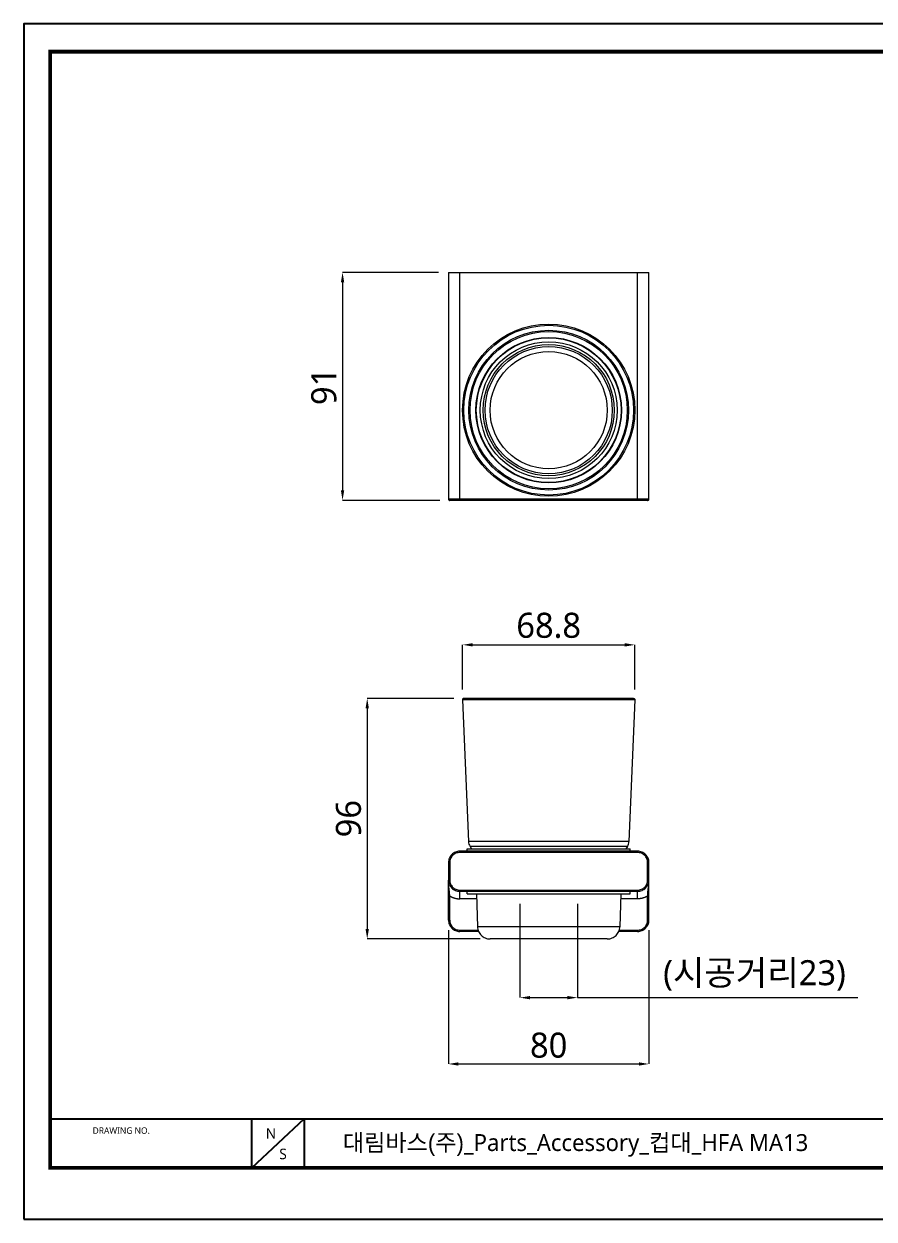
# Model space of a CAD drawing. Extents: x 16296680691 to 16296681342, y -37409617951 to -37409617474.
# Drawn here: x 16296680690.9 to 16296681030.3, y -37409617950.6 to -37409617473.6 of the extents above; entities that cross this region are included whole.
import ezdxf

# ---------------------------------------------------------------- set-up
doc = ezdxf.new("R2010")
doc.units = 0
doc.header["$LTSCALE"] = 10
doc.header["$MEASUREMENT"] = 0
doc.header["$PDMODE"] = 3
doc.header["$PDSIZE"] = -10
doc.layers.get('0').update_dxf_attribs({"linetype": 'CONTINUOUS'})
doc.layers.get('DEFPOINTS').update_dxf_attribs({"linetype": 'CONTINUOUS'})
doc.layers.add('02___PRT_ALL_AXES', color=7, linetype='CONTINUOUS')
doc.styles.add('Daelim Dimension', font='NanumGothic.ttf')
doc.dimstyles.new('DEFAULT', dxfattribs={"dimscale": 2, "dimtxt": 2, "dimasz": 2, "dimexe": 0, "dimexo": 2, "dimgap": 1, "dimtad": 1, "dimdec": 1, "dimzin": 9, "dimdsep": 46, "dimtxsty": 'Daelim Dimension', "dimcen": 0.5, "dimclrd": 252, "dimclre": 252, "dimclrt": 3, "dimadec": 1, "dimazin": 0, "dimtfac": 1, "dimtdec": 1, "dimtix": 1, "dimtmove": 0, "dimatfit": 3, "dimfxl": 0, "dimtolj": 1, "dimtzin": 1, "dimlwd": 9, "dimlwe": 9, "dimarcsym": 0})

# ---------------------------------------------------------------- blocks, each defined once
blk = doc.blocks.new('*D0')
at = {"color": 5, "lineweight": 9}
for p, q in [((16296680856.36845, -37409617572.754227), (16296680818.091129, -37409617572.754227)), ((16296680818.091129, -37409617576.754227), (16296680818.091129, -37409617659.754227)), ((16296680856.86845, -37409617663.754227), (16296680818.091129, -37409617663.754227))]:
    blk.add_line(p, q, dxfattribs=at)
at = {"color": 5}
for points in [[(16296680817.424471, -37409617576.754227), (16296680818.757799, -37409617576.754227), (16296680818.091129, -37409617572.754227)], [(16296680817.424471, -37409617659.754227), (16296680818.757799, -37409617659.754227), (16296680818.091129, -37409617663.754227)]]:
    blk.add_solid(points, dxfattribs=at)
at = {"layer": 'DEFPOINTS', "color": 0}
for p in [(16296680860.36845, -37409617572.754227), (16296680818.091129, -37409617663.754227), (16296680860.86845, -37409617663.754227)]:
    blk.add_point(p, dxfattribs=at)
at = {"color": 7, "insert": (16296680810.647631, -37409617618.254219), "char_height": 10, "attachment_point": 5, "rotation": 90, "style": 'Daelim Dimension'}
blk.add_mtext('\\A1;91', dxfattribs=at)
blk = doc.blocks.new('*D1')
at = {"color": 5, "lineweight": 9}
for p, q in [((16296680862.48949, -37409617742.76735), (16296680827.93727, -37409617742.76735)), ((16296680827.93727, -37409617746.76735), (16296680827.93727, -37409617834.76735)), ((16296680872.97867, -37409617838.76735), (16296680827.93727, -37409617838.76735))]:
    blk.add_line(p, q, dxfattribs=at)
at = {"color": 5}
for points in [[(16296680827.2706, -37409617746.76735), (16296680828.60393, -37409617746.76735), (16296680827.93727, -37409617742.76735)], [(16296680827.2706, -37409617834.76735), (16296680828.60393, -37409617834.76735), (16296680827.93727, -37409617838.76735)]]:
    blk.add_solid(points, dxfattribs=at)
at = {"layer": 'DEFPOINTS', "color": 0}
for p in [(16296680866.48949, -37409617742.76735), (16296680827.93727, -37409617838.76735), (16296680876.97867, -37409617838.76735)]:
    blk.add_point(p, dxfattribs=at)
at = {"color": 7, "insert": (16296680820.49376, -37409617790.76734), "char_height": 10, "attachment_point": 5, "rotation": 90, "style": 'Daelim Dimension'}
blk.add_mtext('\\A1;96', dxfattribs=at)
blk = doc.blocks.new('*D2')
at = {"color": 5, "lineweight": 9}
for p, q in [((16296680865.98991, -37409617739.28794), (16296680865.98991, -37409617721.40218)), ((16296680869.98991, -37409617721.40218), (16296680930.74698, -37409617721.40218)), ((16296680934.74698, -37409617739.28794), (16296680934.74698, -37409617721.40218))]:
    blk.add_line(p, q, dxfattribs=at)
at = {"color": 5}
for points in [[(16296680869.98991, -37409617720.73551), (16296680869.98991, -37409617722.06884), (16296680865.98991, -37409617721.40218)], [(16296680930.74698, -37409617720.73551), (16296680930.74698, -37409617722.06884), (16296680934.74698, -37409617721.40218)]]:
    blk.add_solid(points, dxfattribs=at)
at = {"layer": 'DEFPOINTS', "color": 0}
for p in [(16296680934.74698, -37409617721.40218), (16296680865.98991, -37409617743.28794), (16296680934.74698, -37409617743.28794)]:
    blk.add_point(p, dxfattribs=at)
at = {"color": 7, "insert": (16296680900.36845, -37409617713.70117), "char_height": 10, "attachment_point": 5, "style": 'Daelim Dimension'}
blk.add_mtext('\\A1;68.8', dxfattribs=at)
blk = doc.blocks.new('*D3')
at = {"color": 5, "lineweight": 9}
for p, q in [((16296680860.36844, -37409617835.26734), (16296680860.36844, -37409617888.6757)), ((16296680940.36845, -37409617835.26734), (16296680940.36845, -37409617888.6757)), ((16296680864.36844, -37409617888.6757), (16296680936.36845, -37409617888.6757))]:
    blk.add_line(p, q, dxfattribs=at)
at = {"color": 5}
for points in [[(16296680864.36844, -37409617888.00904), (16296680864.36844, -37409617889.34237), (16296680860.36844, -37409617888.6757)], [(16296680936.36845, -37409617888.00904), (16296680936.36845, -37409617889.34237), (16296680940.36845, -37409617888.6757)]]:
    blk.add_solid(points, dxfattribs=at)
at = {"layer": 'DEFPOINTS', "color": 0}
for p in [(16296680860.36844, -37409617831.26734), (16296680940.36845, -37409617831.26734), (16296680940.36845, -37409617888.6757)]:
    blk.add_point(p, dxfattribs=at)
at = {"color": 7, "insert": (16296680900.36845, -37409617881.23222), "char_height": 10, "attachment_point": 5, "style": 'Daelim Dimension'}
blk.add_mtext('\\A1;80', dxfattribs=at)
blk = doc.blocks.new('*D5')
at = {"color": 5, "lineweight": 9}
for p, q in [((16296680888.86845, -37409617824.767326), (16296680888.86845, -37409617862.213127)), ((16296680911.86845, -37409617824.767326), (16296680911.86845, -37409617862.213127)), ((16296680892.86845, -37409617862.213127), (16296680907.86845, -37409617862.213127)), ((16296680911.86845, -37409617862.213127), (16296681023.74745, -37409617862.213127))]:
    blk.add_line(p, q, dxfattribs=at)
at = {"color": 5}
for points in [[(16296680892.86845, -37409617861.546463), (16296680892.86845, -37409617862.879791), (16296680888.86845, -37409617862.213127)], [(16296680907.86845, -37409617861.546463), (16296680907.86845, -37409617862.879791), (16296680911.86845, -37409617862.213127)]]:
    blk.add_solid(points, dxfattribs=at)
at = {"layer": 'DEFPOINTS', "color": 0}
for p in [(16296680888.86845, -37409617820.767326), (16296680911.86845, -37409617820.767326), (16296680911.86845, -37409617862.213127)]:
    blk.add_point(p, dxfattribs=at)
at = {"color": 7, "insert": (16296680982.52713, -37409617853.353317), "char_height": 10, "attachment_point": 5, "style": 'Daelim Dimension'}
blk.add_mtext('\\A1;(시공거리23)', dxfattribs=at)

msp = doc.modelspace()

# ---------------------------------------------------------------- linework, layer by layer
at = {"color": 5}
msp.add_line((16296680701.36825, -37409617910.620827), (16296681225.555531, -37409617910.620827), dxfattribs=at)
at = {"color": 5, "ltscale": 40}
for p, q in [((16296680781.718941, -37409617910.620827), (16296680781.718941, -37409617930.237167)), ((16296680781.718941, -37409617910.620827), (16296680781.718941, -37409617930.237167)), ((16296680802.713289, -37409617910.620827), (16296680781.718941, -37409617930.237167)), ((16296680802.713289, -37409617910.620827), (16296680781.718941, -37409617930.237167)), ((16296680802.713289, -37409617910.620827), (16296680802.713289, -37409617930.237167)), ((16296680802.713289, -37409617910.620827), (16296680802.713289, -37409617930.237167))]:
    msp.add_line(p, q, dxfattribs=at)
at = {"ltscale": 0.5}
msp.add_lwpolyline([(16296680690.900061, -37409617950.587723), (16296681341.900061, -37409617950.587723), (16296681341.900061, -37409617473.587723), (16296680690.900061, -37409617473.587723)], close=True, dxfattribs=at)
at = {"color": 5, "linetype": 'ByBlock', "lineweight": 200, "const_width": 1.5}
msp.add_lwpolyline([(16296680701.36825, -37409617930.162987), (16296681331.36825, -37409617930.162987), (16296681331.36825, -37409617484.662987), (16296680701.36825, -37409617484.662987)], close=True, dxfattribs=at)
at = {"color": 7, "lineweight": 5}
for points in [[(16296680860.368441, -37409617572.754211), (16296680860.368441, -37409617663.254227)], [(16296680860.368441, -37409617572.754211), (16296680940.36845, -37409617572.754211)], [(16296680864.86845, -37409617663.754211), (16296680864.86845, -37409617572.754211)], [(16296680935.868441, -37409617663.754211), (16296680935.868441, -37409617572.754211)], [(16296680940.36845, -37409617663.254227), (16296680940.36845, -37409617572.754211)], [(16296680940.36845, -37409617663.254227), (16296680860.368441, -37409617663.254227)], [(16296680860.368441, -37409617663.254227), (16296680860.378599, -37409617663.355003), (16296680860.40774, -37409617663.448837), (16296680860.45384, -37409617663.533783), (16296680860.514891, -37409617663.607773), (16296680860.58889, -37409617663.668823), (16296680860.67382, -37409617663.714928), (16296680860.767679, -37409617663.744057), (16296680860.868441, -37409617663.754211)], [(16296680939.86845, -37409617663.754211), (16296680860.868441, -37409617663.754211)], [(16296680939.86845, -37409617663.754211), (16296680939.96921, -37409617663.744057), (16296680940.06307, -37409617663.714928), (16296680940.148001, -37409617663.668823), (16296680940.222, -37409617663.607773), (16296680940.283051, -37409617663.533783), (16296680940.329149, -37409617663.448837), (16296680940.35829, -37409617663.355003), (16296680940.36845, -37409617663.254227)], [(16296680866.128731, -37409617742.92115), (16296680866.066469, -37409617743.000778), (16296680866.02186, -37409617743.09037), (16296680865.995979, -37409617743.187042), (16296680865.98991, -37409617743.287941)], [(16296680934.746981, -37409617743.287941), (16296680865.98991, -37409617743.287941)], [(16296680866.489479, -37409617742.767326), (16296680866.388929, -37409617742.77755), (16296680866.2934, -37409617742.807404), (16296680866.20573, -37409617742.855659), (16296680866.128731, -37409617742.92115)], [(16296680934.2474, -37409617742.767326), (16296680866.489479, -37409617742.767326)], [(16296680934.2474, -37409617742.767326), (16296680934.34796, -37409617742.77755), (16296680934.443489, -37409617742.807404), (16296680934.53117, -37409617742.855659), (16296680934.60816, -37409617742.92115)], [(16296680934.60816, -37409617742.92115), (16296680934.67042, -37409617743.000778), (16296680934.715031, -37409617743.09037), (16296680934.740919, -37409617743.187042), (16296680934.746981, -37409617743.287941)], [(16296680932.4137, -37409617799.869888), (16296680868.323191, -37409617799.869888)], [(16296680868.323191, -37409617799.869888), (16296680868.381241, -37409617800.403511), (16296680868.509489, -37409617800.922279), (16296680868.70574, -37409617801.419327), (16296680868.9678, -37409617801.887779)], [(16296680931.769091, -37409617801.887779), (16296680932.031151, -37409617801.419327), (16296680932.2274, -37409617800.922279), (16296680932.35565, -37409617800.403511), (16296680932.4137, -37409617799.869888)], [(16296680864.86845, -37409617803.767326), (16296680864.40835, -37409617803.790573), (16296680863.96154, -37409617803.858757), (16296680863.530291, -37409617803.96965), (16296680863.11685, -37409617804.120972), (16296680862.72348, -37409617804.310463), (16296680862.352461, -37409617804.535873), (16296680862.006029, -37409617804.794907), (16296680861.68647, -37409617805.08535), (16296680861.39603, -37409617805.404907), (16296680861.13698, -37409617805.751343), (16296680860.91157, -37409617806.122368), (16296680860.72208, -37409617806.515732), (16296680860.570761, -37409617806.929169), (16296680860.459869, -37409617807.360428), (16296680860.39168, -37409617807.807243), (16296680860.368441, -37409617808.267326)], [(16296680864.86845, -37409617804.267342), (16296680864.459471, -37409617804.287987), (16296680864.062309, -37409617804.348602), (16296680863.67897, -37409617804.447166), (16296680863.31146, -37409617804.58168), (16296680862.961809, -37409617804.750107), (16296680862.63201, -37409617804.950478), (16296680862.32407, -37409617805.18074), (16296680862.04002, -37409617805.438911), (16296680861.781851, -37409617805.722961), (16296680861.55158, -37409617806.030899), (16296680861.351219, -37409617806.360687), (16296680861.182779, -37409617806.710358), (16296680861.048281, -37409617807.077858), (16296680860.949711, -37409617807.461189), (16296680860.889099, -37409617807.858353), (16296680860.868441, -37409617808.267326)], [(16296680864.86845, -37409617804.267342), (16296680864.86845, -37409617803.767326)], [(16296680935.868441, -37409617803.767326), (16296680864.86845, -37409617803.767326)], [(16296680935.868441, -37409617804.267342), (16296680864.86845, -37409617804.267342)], [(16296680931.769091, -37409617801.887779), (16296680868.9678, -37409617801.887779)], [(16296680935.868441, -37409617804.267342), (16296680935.868441, -37409617803.767326)], [(16296680940.36845, -37409617808.267326), (16296680940.345209, -37409617807.807243), (16296680940.27702, -37409617807.360428), (16296680940.16614, -37409617806.929169), (16296680940.014811, -37409617806.515732), (16296680939.825319, -37409617806.122368), (16296680939.59992, -37409617805.751343), (16296680939.34086, -37409617805.404907), (16296680939.050421, -37409617805.08535), (16296680938.73086, -37409617804.794907), (16296680938.384439, -37409617804.535873), (16296680938.013411, -37409617804.310463), (16296680937.62005, -37409617804.120972), (16296680937.20661, -37409617803.96965), (16296680936.775351, -37409617803.858757), (16296680936.328541, -37409617803.790573), (16296680935.868441, -37409617803.767326)], [(16296680939.86845, -37409617808.267326), (16296680939.847799, -37409617807.858353), (16296680939.78718, -37409617807.461189), (16296680939.68862, -37409617807.077858), (16296680939.55411, -37409617806.710358), (16296680939.38567, -37409617806.360687), (16296680939.18531, -37409617806.030899), (16296680938.95504, -37409617805.722961), (16296680938.696871, -37409617805.438911), (16296680938.412821, -37409617805.18074), (16296680938.104879, -37409617804.950478), (16296680937.77508, -37409617804.750107), (16296680937.425421, -37409617804.58168), (16296680937.05792, -37409617804.447166), (16296680936.67458, -37409617804.348602), (16296680936.27742, -37409617804.287987), (16296680935.868441, -37409617804.267342)], [(16296680860.368441, -37409617808.267326), (16296680860.368441, -37409617815.267326)], [(16296680860.868441, -37409617808.267326), (16296680860.368441, -37409617808.267326)], [(16296680860.868441, -37409617808.267326), (16296680860.868441, -37409617815.267326)], [(16296680939.86845, -37409617808.267326), (16296680940.36845, -37409617808.267326)], [(16296680939.86845, -37409617815.267326), (16296680939.86845, -37409617808.267326)], [(16296680940.36845, -37409617815.267326), (16296680940.36845, -37409617808.267326)], [(16296680860.868441, -37409617815.267326), (16296680860.368441, -37409617815.267326)], [(16296680860.368441, -37409617815.267326), (16296680860.39168, -37409617815.727432), (16296680860.459869, -37409617816.17424), (16296680860.570761, -37409617816.605499), (16296680860.72208, -37409617817.018944), (16296680860.91157, -37409617817.4123), (16296680861.13698, -37409617817.783333), (16296680861.39603, -37409617818.129753), (16296680861.68647, -37409617818.449318), (16296680862.006029, -37409617818.739754), (16296680862.352461, -37409617818.99881), (16296680862.72348, -37409617819.224213), (16296680863.11685, -37409617819.413696), (16296680863.530291, -37409617819.565033), (16296680863.96154, -37409617819.675919), (16296680864.40835, -37409617819.744102), (16296680864.86845, -37409617819.767342)], [(16296680860.368441, -37409617831.267342), (16296680860.368441, -37409617815.281326)], [(16296680860.868441, -37409617821.611633), (16296680860.856819, -37409617821.281548), (16296680860.839861, -37409617820.942833), (16296680860.82423, -37409617820.69252), (16296680860.802389, -37409617820.396347), (16296680860.774799, -37409617820.08213), (16296680860.743919, -37409617819.783974), (16296680860.70826, -37409617819.486351), (16296680860.66292, -37409617819.14743), (16296680860.626459, -37409617818.892174), (16296680860.606541, -37409617818.756317), (16296680860.543591, -37409617818.326073), (16296680860.500759, -37409617818.013901), (16296680860.49213, -37409617817.946793), (16296680860.4587, -37409617817.664703), (16296680860.431959, -37409617817.400269), (16296680860.411329, -37409617817.149803), (16296680860.395559, -37409617816.898972), (16296680860.38352, -37409617816.62941), (16296680860.37516, -37409617816.33448), (16296680860.370399, -37409617815.99984), (16296680860.36875, -37409617815.651337), (16296680860.368441, -37409617815.281738)], [(16296680860.868441, -37409617815.267326), (16296680860.889099, -37409617815.676323), (16296680860.949711, -37409617816.073479), (16296680861.048281, -37409617816.456818), (16296680861.182779, -37409617816.824318), (16296680861.351219, -37409617817.173973), (16296680861.55158, -37409617817.503777), (16296680861.781851, -37409617817.811707), (16296680862.04002, -37409617818.095757), (16296680862.32407, -37409617818.353943), (16296680862.63201, -37409617818.584198), (16296680862.961809, -37409617818.784561), (16296680863.31146, -37409617818.953003), (16296680863.67897, -37409617819.087502), (16296680864.062309, -37409617819.186073), (16296680864.459471, -37409617819.246689), (16296680864.86845, -37409617819.267326)], [(16296680864.86845, -37409617819.267326), (16296680935.868441, -37409617819.267326)], [(16296680864.86845, -37409617822.767342), (16296680864.86845, -37409617819.267326)], [(16296680864.86845, -37409617819.767342), (16296680935.868441, -37409617819.767342)], [(16296680935.868441, -37409617819.767342), (16296680936.328541, -37409617819.744102), (16296680936.775351, -37409617819.675919), (16296680937.20661, -37409617819.565033), (16296680937.62005, -37409617819.413696), (16296680938.013411, -37409617819.224213), (16296680938.384439, -37409617818.99881), (16296680938.73086, -37409617818.739754), (16296680939.050421, -37409617818.449318), (16296680939.34086, -37409617818.129753), (16296680939.59992, -37409617817.783333), (16296680939.825319, -37409617817.4123), (16296680940.014811, -37409617817.018944), (16296680940.16614, -37409617816.605499), (16296680940.27702, -37409617816.17424), (16296680940.345209, -37409617815.727432), (16296680940.36845, -37409617815.267326)], [(16296680935.868441, -37409617819.267326), (16296680936.27742, -37409617819.246689), (16296680936.67458, -37409617819.186073), (16296680937.05792, -37409617819.087502), (16296680937.425421, -37409617818.953003), (16296680937.77508, -37409617818.784561), (16296680938.104879, -37409617818.584198), (16296680938.412821, -37409617818.353943), (16296680938.696871, -37409617818.095757), (16296680938.95504, -37409617817.811707), (16296680939.18531, -37409617817.503777), (16296680939.38567, -37409617817.173973), (16296680939.55411, -37409617816.824318), (16296680939.68862, -37409617816.456818), (16296680939.78718, -37409617816.073479), (16296680939.847799, -37409617815.676323), (16296680939.86845, -37409617815.267326)], [(16296680935.868441, -37409617822.767342), (16296680935.868441, -37409617819.267326)], [(16296680939.86845, -37409617815.267326), (16296680940.36845, -37409617815.267326)], [(16296680939.86845, -37409617821.611633), (16296680939.88007, -37409617821.281548), (16296680939.89702, -37409617820.942833), (16296680939.912649, -37409617820.69252), (16296680939.934509, -37409617820.396347), (16296680939.96209, -37409617820.08213), (16296680939.99297, -37409617819.783974), (16296680940.02862, -37409617819.486351), (16296680940.073971, -37409617819.14743), (16296680940.11043, -37409617818.892174), (16296680940.13035, -37409617818.756317), (16296680940.1933, -37409617818.326073), (16296680940.23612, -37409617818.013901), (16296680940.244749, -37409617817.946793), (16296680940.2782, -37409617817.664703), (16296680940.30493, -37409617817.400269), (16296680940.32556, -37409617817.149803), (16296680940.34133, -37409617816.898972), (16296680940.35338, -37409617816.62941), (16296680940.361731, -37409617816.33448), (16296680940.366489, -37409617815.99984), (16296680940.368151, -37409617815.651337), (16296680940.36845, -37409617815.281738)], [(16296680940.36845, -37409617831.267342), (16296680940.36845, -37409617815.281326)], [(16296680860.368441, -37409617821.611633), (16296680860.868441, -37409617821.611633)], [(16296680860.868441, -37409617831.267342), (16296680860.868441, -37409617821.611633)], [(16296680860.868441, -37409617821.611633), (16296680861.00239, -37409617821.694107), (16296680861.13835, -37409617821.773918), (16296680861.27618, -37409617821.850967), (16296680861.41581, -37409617821.925209), (16296680861.55711, -37409617821.996567), (16296680861.607389, -37409617822.021057), (16296680861.75078, -37409617822.088417), (16296680861.895531, -37409617822.152763), (16296680862.041559, -37409617822.213997), (16296680862.188749, -37409617822.272133), (16296680862.33695, -37409617822.327087), (16296680862.48608, -37409617822.378838), (16296680862.636021, -37409617822.427361), (16296680862.78664, -37409617822.47261), (16296680862.93819, -37409617822.514664), (16296680863.0909, -37409617822.553589), (16296680863.24465, -37409617822.589348), (16296680863.39933, -37409617822.621902), (16296680863.554831, -37409617822.65123), (16296680863.71101, -37409617822.677307), (16296680863.86779, -37409617822.700104), (16296680864.025, -37409617822.719582), (16296680864.08062, -37409617822.725677), (16296680864.238199, -37409617822.740677), (16296680864.395901, -37409617822.752342), (16296680864.553591, -37409617822.760674), (16296680864.711149, -37409617822.765671), (16296680864.86845, -37409617822.767342)], [(16296680871.664721, -37409617822.767342), (16296680864.86845, -37409617822.767342)], [(16296680935.868441, -37409617822.767342), (16296680929.07218, -37409617822.767342)], [(16296680939.86845, -37409617821.611633), (16296680939.734501, -37409617821.694107), (16296680939.598551, -37409617821.773918), (16296680939.460711, -37409617821.850967), (16296680939.321079, -37409617821.925209), (16296680939.179779, -37409617821.996567), (16296680939.129511, -37409617822.021057), (16296680938.98612, -37409617822.088417), (16296680938.84136, -37409617822.152763), (16296680938.69533, -37409617822.213997), (16296680938.548149, -37409617822.272133), (16296680938.39994, -37409617822.327087), (16296680938.250811, -37409617822.378838), (16296680938.10088, -37409617822.427361), (16296680937.950251, -37409617822.47261), (16296680937.7987, -37409617822.514664), (16296680937.64599, -37409617822.553589), (16296680937.492241, -37409617822.589348), (16296680937.337561, -37409617822.621902), (16296680937.18206, -37409617822.65123), (16296680937.025869, -37409617822.677307), (16296680936.869101, -37409617822.700104), (16296680936.711889, -37409617822.719582), (16296680936.656269, -37409617822.725677), (16296680936.49869, -37409617822.740677), (16296680936.34099, -37409617822.752342), (16296680936.1833, -37409617822.760674), (16296680936.025749, -37409617822.765671), (16296680935.868441, -37409617822.767342)], [(16296680940.36845, -37409617821.611633), (16296680939.86845, -37409617821.611633)], [(16296680939.86845, -37409617831.267342), (16296680939.86845, -37409617821.611633)], [(16296680860.368441, -37409617831.267342), (16296680860.868441, -37409617831.267342)], [(16296680860.368441, -37409617831.267342), (16296680860.39168, -37409617831.727432), (16296680860.459869, -37409617832.174248), (16296680860.570761, -37409617832.605499), (16296680860.72208, -37409617833.018944), (16296680860.91157, -37409617833.4123), (16296680861.13698, -37409617833.783333), (16296680861.39603, -37409617834.129753), (16296680861.68647, -37409617834.449318), (16296680862.006029, -37409617834.739754), (16296680862.352461, -37409617834.998802), (16296680862.72348, -37409617835.224213), (16296680863.11685, -37409617835.413696), (16296680863.530291, -37409617835.565033), (16296680863.96154, -37409617835.675911), (16296680864.40835, -37409617835.744102), (16296680864.86845, -37409617835.767326)], [(16296680860.868441, -37409617831.267342), (16296680860.889099, -37409617831.676323), (16296680860.949711, -37409617832.073479), (16296680861.048281, -37409617832.456818), (16296680861.182779, -37409617832.824318), (16296680861.351219, -37409617833.173973), (16296680861.55158, -37409617833.503777), (16296680861.781851, -37409617833.811707), (16296680862.04002, -37409617834.095757), (16296680862.32407, -37409617834.353943), (16296680862.63201, -37409617834.584213), (16296680862.961809, -37409617834.784561), (16296680863.31146, -37409617834.953003), (16296680863.67897, -37409617835.087509), (16296680864.062309, -37409617835.186073), (16296680864.459471, -37409617835.246689), (16296680864.86845, -37409617835.267342)], [(16296680928.75622, -37409617833.909073), (16296680871.98068, -37409617833.909073)], [(16296680871.98068, -37409617833.909073), (16296680872.019711, -37409617834.409416), (16296680872.106461, -37409617834.894493), (16296680872.238489, -37409617835.361938), (16296680872.41341, -37409617835.809402), (16296680872.62879, -37409617836.234558), (16296680872.882231, -37409617836.63504), (16296680873.171301, -37409617837.008507), (16296680873.493601, -37409617837.352631), (16296680873.84672, -37409617837.665047), (16296680874.228239, -37409617837.94342), (16296680874.63574, -37409617838.185402), (16296680875.06683, -37409617838.388641), (16296680875.51907, -37409617838.550797), (16296680875.99007, -37409617838.669533), (16296680876.4774, -37409617838.742493), (16296680876.978661, -37409617838.767326)], [(16296680923.758221, -37409617838.767326), (16296680924.25948, -37409617838.742493), (16296680924.74682, -37409617838.669533), (16296680925.217819, -37409617838.550797), (16296680925.670059, -37409617838.388641), (16296680926.101139, -37409617838.185402), (16296680926.50865, -37409617837.94342), (16296680926.890169, -37409617837.665047), (16296680927.24329, -37409617837.352631), (16296680927.56559, -37409617837.008507), (16296680927.85466, -37409617836.63504), (16296680928.108101, -37409617836.234558), (16296680928.323481, -37409617835.809402), (16296680928.49839, -37409617835.361938), (16296680928.63043, -37409617834.894493), (16296680928.717171, -37409617834.409416), (16296680928.75622, -37409617833.909073)], [(16296680935.868441, -37409617835.767326), (16296680936.328541, -37409617835.744102), (16296680936.775351, -37409617835.675911), (16296680937.20661, -37409617835.565033), (16296680937.62005, -37409617835.413696), (16296680938.013411, -37409617835.224213), (16296680938.384439, -37409617834.998802), (16296680938.73086, -37409617834.739754), (16296680939.050421, -37409617834.449318), (16296680939.34086, -37409617834.129753), (16296680939.59992, -37409617833.783333), (16296680939.825319, -37409617833.4123), (16296680940.014811, -37409617833.018944), (16296680940.16614, -37409617832.605499), (16296680940.27702, -37409617832.174248), (16296680940.345209, -37409617831.727432), (16296680940.36845, -37409617831.267342)], [(16296680935.868441, -37409617835.267342), (16296680936.27742, -37409617835.246689), (16296680936.67458, -37409617835.186073), (16296680937.05792, -37409617835.087509), (16296680937.425421, -37409617834.953003), (16296680937.77508, -37409617834.784561), (16296680938.104879, -37409617834.584213), (16296680938.412821, -37409617834.353943), (16296680938.696871, -37409617834.095757), (16296680938.95504, -37409617833.811707), (16296680939.18531, -37409617833.503777), (16296680939.38567, -37409617833.173973), (16296680939.55411, -37409617832.824318), (16296680939.68862, -37409617832.456818), (16296680939.78718, -37409617832.073479), (16296680939.847799, -37409617831.676323), (16296680939.86845, -37409617831.267342)], [(16296680940.36845, -37409617831.267342), (16296680939.86845, -37409617831.267342)], [(16296680864.86845, -37409617835.267342), (16296680872.211519, -37409617835.267342)], [(16296680864.86845, -37409617835.767326), (16296680864.86845, -37409617835.267342)], [(16296680872.398609, -37409617835.767326), (16296680864.86845, -37409617835.767326)], [(16296680923.758221, -37409617838.767326), (16296680876.978661, -37409617838.767326)], [(16296680935.868441, -37409617835.767326), (16296680928.33828, -37409617835.767326)], [(16296680928.52537, -37409617835.267342), (16296680935.868441, -37409617835.267342)], [(16296680935.868441, -37409617835.767326), (16296680935.868441, -37409617835.267342)]]:
    msp.add_lwpolyline(points, dxfattribs=at)
for centre, radius in [((16296680900.36845, -37409617627.754219), 34.378953), ((16296680900.368441, -37409617627.754219), 33.878958), ((16296680900.36845, -37409617627.754219), 31.877254), ((16296680900.36845, -37409617627.754227), 31.377682), ((16296680900.368441, -37409617627.754219), 29.047799), ((16296680900.36845, -37409617627.754219), 28.886651), ((16296680900.36845, -37409617627.754219), 27.300488), ((16296680900.36845, -37409617627.754219), 26.169284), ((16296680900.36845, -37409617627.754219), 25.388976), ((16296680900.368441, -37409617627.754219), 23.389785)]:
    msp.add_circle(centre, radius, dxfattribs=at)
at = {"layer": '02___PRT_ALL_AXES', "color": 7, "lineweight": 5}
for points in [[(16296680865.98991, -37409617743.287941), (16296680868.323191, -37409617799.869888)], [(16296680934.746981, -37409617743.287941), (16296680932.4137, -37409617799.869888)], [(16296680867.86845, -37409617803.767326), (16296680867.86845, -37409617802.767326)], [(16296680867.86845, -37409617802.767326), (16296680932.868441, -37409617802.767326)], [(16296680868.9678, -37409617801.887779), (16296680869.540541, -37409617802.767326)], [(16296680931.769091, -37409617801.887779), (16296680931.19636, -37409617802.767326)], [(16296680932.868441, -37409617803.767326), (16296680932.868441, -37409617802.767326)], [(16296680867.86845, -37409617820.767326), (16296680867.86845, -37409617819.767342)], [(16296680932.868441, -37409617820.767326), (16296680932.868441, -37409617819.767342)], [(16296680867.86845, -37409617820.767326), (16296680932.868441, -37409617820.767326)], [(16296680871.608, -37409617820.767326), (16296680871.98068, -37409617833.909073)], [(16296680929.128889, -37409617820.767326), (16296680928.75622, -37409617833.909073)]]:
    msp.add_lwpolyline(points, dxfattribs=at)

# ---------------------------------------------------------------- texts
at = {"color": 5, "ltscale": 40, "style": 'Daelim Dimension'}
msp.add_text('DRAWING NO.', height=2.56901127, dxfattribs=at).set_placement((16296680718.34115, -37409617916.555511))
at = {"char_height": 4.204124, "width": 5.86731056, "attachment_point": 1, "style": 'Daelim Dimension'}
for s, insert in [('N', (16296680787.429131, -37409617914.298538)), ('S', (16296680792.83527, -37409617922.476059))]:
    msp.add_mtext(s, dxfattribs=dict(at, insert=insert))
at = {"color": 2, "insert": (16296680818.240511, -37409617916.666946), "char_height": 6.75662715, "width": 323.90907206, "attachment_point": 1, "style": 'Daelim Dimension'}
msp.add_mtext('{\\fGulim|b0|i0|c129|p50;대림바스(주)}_Parts_Accessory_{\\fGulim|b0|i0|c129|p50;컵대}_HFA MA13', dxfattribs=at)

# ---------------------------------------------------------------- dimensions: what is measured, and where the dimension line sits
at = {"color": 7}
for base, p1, p2, picture, middle in [((16296680818.091129, -37409617663.754227), (16296680860.368441, -37409617572.754211), (16296680860.868441, -37409617663.754211), '*D0', (16296680810.647631, -37409617618.254219)), ((16296680827.937269, -37409617838.767349), (16296680866.489479, -37409617742.767326), (16296680876.978661, -37409617838.767326), '*D1', (16296680820.493759, -37409617790.767342))]:
    dim = msp.add_linear_dim(base=base, p1=p1, p2=p2, angle=90, dimstyle='DEFAULT', override={"dimtxt": 5, "dimclrd": 5, "dimclre": 5, "dimclrt": 7}, dxfattribs=at)
    dim.commit()
    dim.dimension.update_dxf_attribs({"geometry": picture, "text_midpoint": middle})
for base, p1, p2, picture, middle in [((16296680934.746981, -37409617721.402184), (16296680865.98991, -37409617743.287941), (16296680934.746981, -37409617743.287941), '*D2', (16296680900.36845, -37409617713.701172)), ((16296680940.36845, -37409617888.675697), (16296680860.368441, -37409617831.267342), (16296680940.36845, -37409617831.267342), '*D3', (16296680900.36845, -37409617881.232224))]:
    dim = msp.add_linear_dim(base=base, p1=p1, p2=p2, dimstyle='DEFAULT', override={"dimtxt": 5, "dimclrd": 5, "dimclre": 5, "dimclrt": 7}, dxfattribs=at)
    dim.commit()
    dim.dimension.update_dxf_attribs({"geometry": picture, "text_midpoint": middle})
dim = msp.add_linear_dim(base=(16296680911.86845, -37409617862.213127), p1=(16296680888.86845, -37409617820.767326), p2=(16296680911.86845, -37409617820.767326), text='(시공거리<>)', dimstyle='DEFAULT', override={"dimtxt": 5, "dimclrd": 5, "dimclre": 5, "dimclrt": 7}, dxfattribs=at)
dim.commit()
dim.dimension.update_dxf_attribs({"geometry": '*D5', "text_midpoint": (16296680982.52713, -37409617862.213127), "dimtype": 128})

doc.saveas('drawing.dxf')
